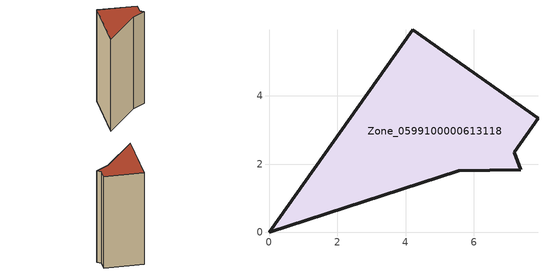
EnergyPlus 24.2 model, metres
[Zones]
Zone_0599100000613118
 floor ground (C_G): 7.37,1.84 5.56,1.81 0,0 4.21,5.94 7.88,3.34 7.19,2.34 z3.5
 wall outside (C_F): 5.56,1.81 7.37,1.84 7.19,2.34 7.88,3.34 4.21,5.94 0,0 5.56,1.81 z3.5:14.72
 roof outside (C_R): 7.19,2.34 7.88,3.34 4.21,5.94 0,0 5.56,1.81 7.37,1.84 z14.72
[BUILDING]
Pand.0599100000613118: North Axis=0; Terrain=City; Loads Convergence Tolerance Value=0.04; Temperature Convergence Tolerance Value=0.4; Solar Distribution=FullExterior; Maximum Number of Warmup Days=25; Minimum Number of Warmup Days=1
[Site:Location]
Rotterdam.The.Hague.AP_ZH_NLD Design_Conditions: Latitude=51.96; Longitude=4.45; Time Zone=1; Elevation=-4.5
[SITE:GROUNDTEMPERATURE:BUILDINGSURFACE]
18, 18, 18, 18, 18, 18, 18, 18, 18, 18, 18, 18
[MATERIAL] Thermal Absorptance=0.9; Solar Absorptance=0.7; Visible Absorptance=0.7
Name | Roughness | Thickness | Conductivity | Density | Specific Heat
G.TI.1992-2005 | MediumSmooth | 0.15 | 0.06 | 540 | 1210
F.TI.1992-2005 | Rough | 0.3 | 0.12 | 1920 | 840
R.TI.1992-2005 | MediumRough | 0.2 | 0.08 | 1500 | 1000
[CONSTRUCTION]
C_G: G.TI.1992-2005
C_F: F.TI.1992-2005
C_R: R.TI.1992-2005
[ZONE]
Zone_0599100000613118: Type=1; Multiplier=1; Ceiling Height=Autocalculate; Volume=Autocalculate; Floor Area=autocalculate; Part of Total Floor Area=Yes
[ZONEINFILTRATION:DESIGNFLOWRATE]
Infil_Zone_0599100000613118: Zone or ZoneList or Space or SpaceList=Zone_0599100000613118; Schedule=AlwaysOn; Design Flow Rate Calculation Method=Flow/Area; Flow Rate per Floor Area=0.0015; Constant Term Coefficient=1; Temperature Term Coefficient=0; Velocity Term Coefficient=0; Velocity Squared Term Coefficient=0
[HVACTEMPLATE:ZONE:IDEALLOADSAIRSYSTEM]
Zone_0599100000613118: Maximum Heating Supply Air Temperature=50; Minimum Cooling Supply Air Temperature=13; Maximum Heating Supply Air Humidity Ratio=0.0156; Minimum Cooling Supply Air Humidity Ratio=0.0077; Heating Limit=NoLimit; Cooling Limit=NoLimit; Dehumidification Control Type=ConstantSensibleHeatRatio; Cooling Sensible Heat Ratio=0.7; Dehumidification Setpoint=60; Humidification Control Type=None; Humidification Setpoint=30; Outdoor Air Method=None; Outdoor Air Flow Rate per Person=0.00944; Outdoor Air Flow Rate per Zone Floor Area=0; Outdoor Air Flow Rate per Zone=0; Demand Controlled Ventilation Type=None; Outdoor Air Economizer Type=NoEconomizer; Heat Recovery Type=None; Sensible Heat Recovery Effectiveness=0.7; Latent Heat Recovery Effectiveness=0.65
[ZONECONTROL:THERMOSTAT]
ThermostatControl_Zone_0599100000613118: Zone or ZoneList=Zone_0599100000613118; Control Type Schedule=DualSetpointControlType; Control 1=Thermostat_Zone_0599100000613118; Temperature Difference Between Cutout And Setpoint=0
[THERMOSTATSETPOINT:DUALSETPOINT]
Thermostat_Zone_0599100000613118: Heating Setpoint Temperature Schedule=HeatingSetpoint_Zone_0599100000613118; Cooling Setpoint Temperature Schedule=CoolingSetpoint_Zone_0599100000613118
[SCHEDULE:COMPACT]
HeatingSetpoint_Zone_0599100000613118: Through: 12/31, For: AllDays, Until: 24:00, 21
CoolingSetpoint_Zone_0599100000613118: Through: 12/31, For: AllDays, Until: 24:00, 24
DualSetpointControlType: Through: 12/31, For: AllDays, Until: 24:00, 4
AlwaysOn: Through: 12/31, For: AllDays, Until: 24:00, 1
